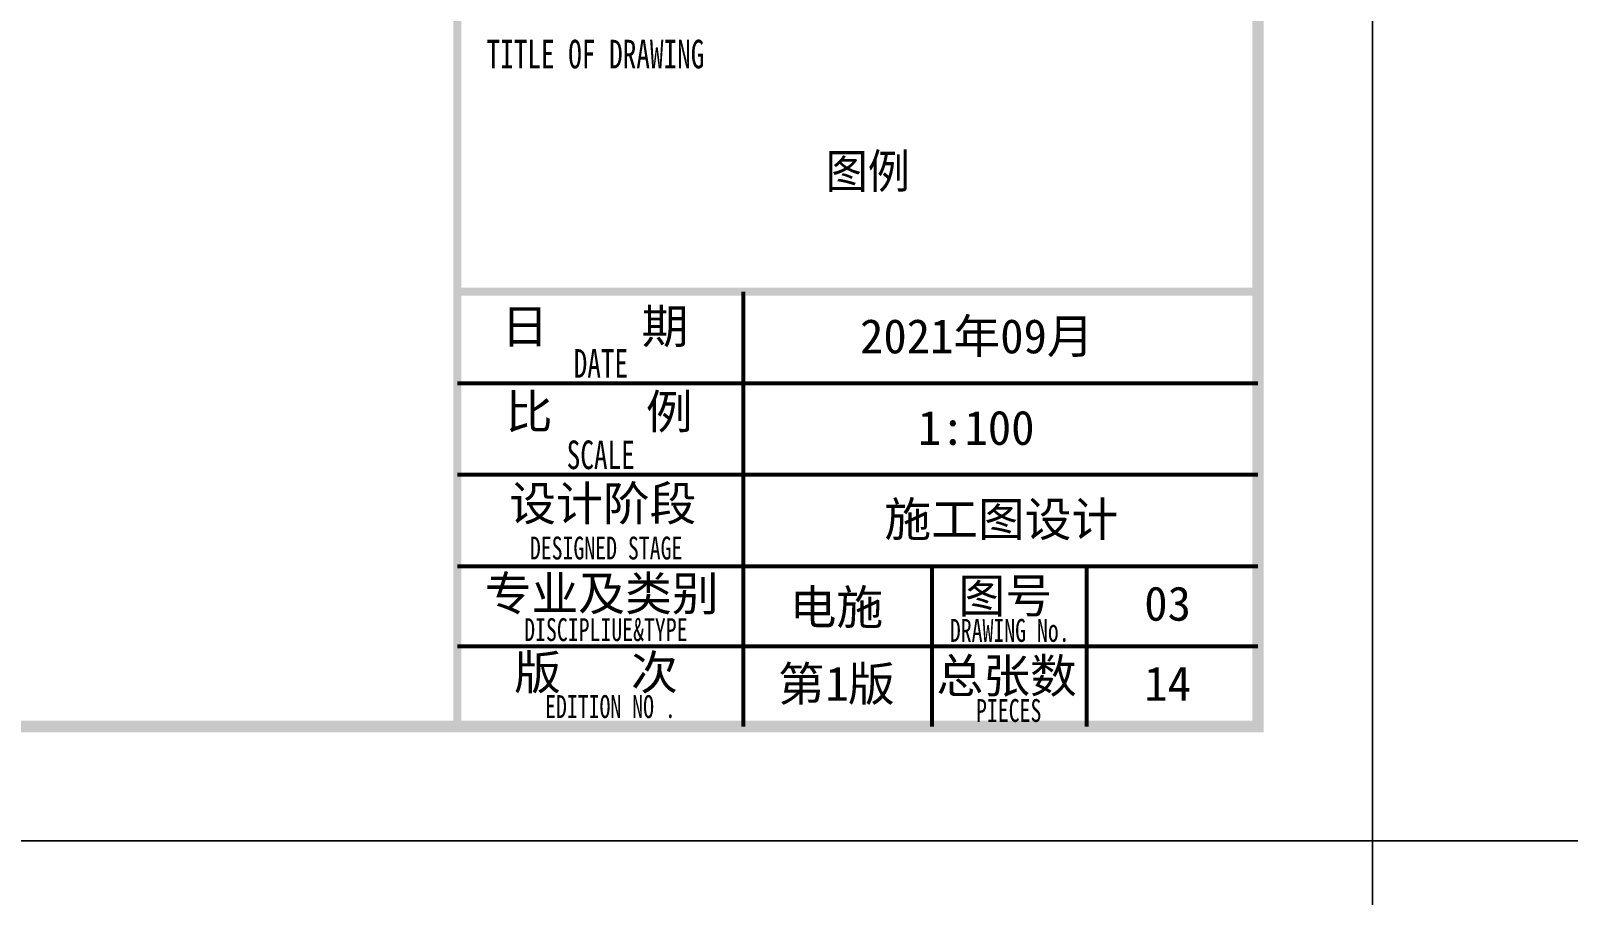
# Model space of a CAD drawing. Extents: x 2803505 to 5851001, y -1372902 to 24339.
# Drawn here: x 2905872 to 2919316, y -689729 to -682172 of the extents above; entities that cross this region are included whole.
import ezdxf

# ---------------------------------------------------------------- set-up
doc = ezdxf.new("R2010")
doc.units = 0
doc.header["$LTSCALE"] = 1000
doc.header["$MEASUREMENT"] = 0
doc.layers.add('!!电气', color=1, linetype='CONTINUOUS')
doc.layers.add('图签文字', color=4, linetype='CONTINUOUS')
doc.layers.add('S－GG公共标注', color=7, linetype='CONTINUOUS', lineweight=25)
doc.layers.add('图框', color=147, linetype='CONTINUOUS', lineweight=20)
doc.styles.add('图框宋体', font='', dxfattribs={"width": 0.9})
doc.styles.add('建筑图签-1', font='simhei.ttf', dxfattribs={"width": 0.7})
doc.styles.get('图框宋体').set_extended_font_data('SimSun')

# ---------------------------------------------------------------- blocks, each defined once
blk = doc.blocks.new('A$C6F9B5EEA')
at = {"layer": '图框'}
for points, const_width in [([(0, 0), (0, 57400)], 70), ([(0, 3800), (7000, 3800)], 70), ([(2500, 1400), (2500, 3800)], 35), ([(0, 3000), (7000, 3000)], 35), ([(0, 2200), (7000, 2200)], 35), ([(0, 1400), (7000, 1400)], 35), ([(0, 1400), (6500, 1400)], 35), ([(2500, 0), (2500, 1400)], 35), ([(4150, 0), (4150, 1400)], 35), ([(4150, 0), (4150, 1400)], 35), ([(4150, 0), (4150, 1400)], 35), ([(5500, 0), (5500, 1400)], 35), ([(0, 700), (4150, 700)], 35), ([(4150, 700), (7000, 700)], 35)]:
    blk.add_lwpolyline(points, dxfattribs=dict(at, const_width=const_width))
at = {"layer": '图签文字', "style": '建筑图签-1', "width": 0.7}
for s, height, p in [('TITLE OF DRAWING', 250, (254, 5753)), ('DATE', 250, (1016, 3049)), ('SCALE', 250, (955, 2250)), ('DESIGNED STAGE', 200, (633, 1460)), ('DISCIPLIUE&TYPE', 200, (583, 747)), ('DRAWING No.', 200, (4305, 740)), ('EDITION NO .', 200, (766, 74)), ('PIECES', 200, (4534, 40))]:
    blk.add_text(s, height=height, dxfattribs=at).set_placement(p)
at = {"layer": '图签文字', "color": 7, "style": '建筑图签-1'}
for s, p in [('日    期', (384, 3349)), ('比    例', (422, 2602)), ('设计阶段', (452, 1800)), ('专业及类别', (238, 1013)), ('图号', (4381, 994)), ('版   次 ', (496, 323)), ('第 版', (2801, 223)), ('总张数', (4188, 294))]:
    blk.add_text(s, height=300, dxfattribs=at).set_placement(p)
at = {"layer": '图签文字', "color": 6, "style": '建筑图签-1'}
for s, p in [('2021年09月', (3520, 3262)), ('1:100', (4025, 2462)), ('施工图设计', (3732, 1662)), ('电施', (2904, 893)), ('1', (3217, 225)), ('14', (6005, 225))]:
    blk.add_text(s, height=300, dxfattribs=at).set_placement(p)

msp = doc.modelspace()

# ---------------------------------------------------------------- linework, layer by layer
at = {"layer": '图框'}
for points in [[(2833503.5, -629853.6), (2917603.5, -629853.6), (2917603.5, -689253.6), (2833503.5, -689253.6)], [(2917603.5, -629853.6), (3001703.5, -629853.6), (3001703.5, -689253.6), (2917603.5, -689253.6)], [(2833503.5, -689253.6), (2917603.5, -689253.6), (2917603.5, -748653.6), (2833503.5, -748653.6)], [(2917603.5, -689253.6), (3001703.5, -689253.6), (3001703.5, -748653.6), (2917603.5, -748653.6)]]:
    msp.add_lwpolyline(points, close=True, dxfattribs=at)
at = {"layer": '图框', "const_width": 100}
msp.add_lwpolyline([(2916603.5, -688253.6), (2916603.5, -630853.6), (2836003.5, -630853.6), (2836003.5, -688253.6)], close=True, dxfattribs=at)

# ---------------------------------------------------------------- block references
at = {"layer": '!!电气'}
msp.add_blockref('A$C6F9B5EEA', (2909603.5, -688253.6), dxfattribs=at)

# ---------------------------------------------------------------- texts
at = {"layer": 'S－GG公共标注', "color": 2, "style": '图框宋体', "width": 0.9}
msp.add_text('图例', height=300, dxfattribs=at).set_placement((2912822.7, -683549))
at = {"layer": '图签文字', "color": 6, "style": '建筑图签-1'}
msp.add_text('03', height=300, dxfattribs=at).set_placement((2915608.5, -687328.8))

doc.saveas('drawing.dxf')
